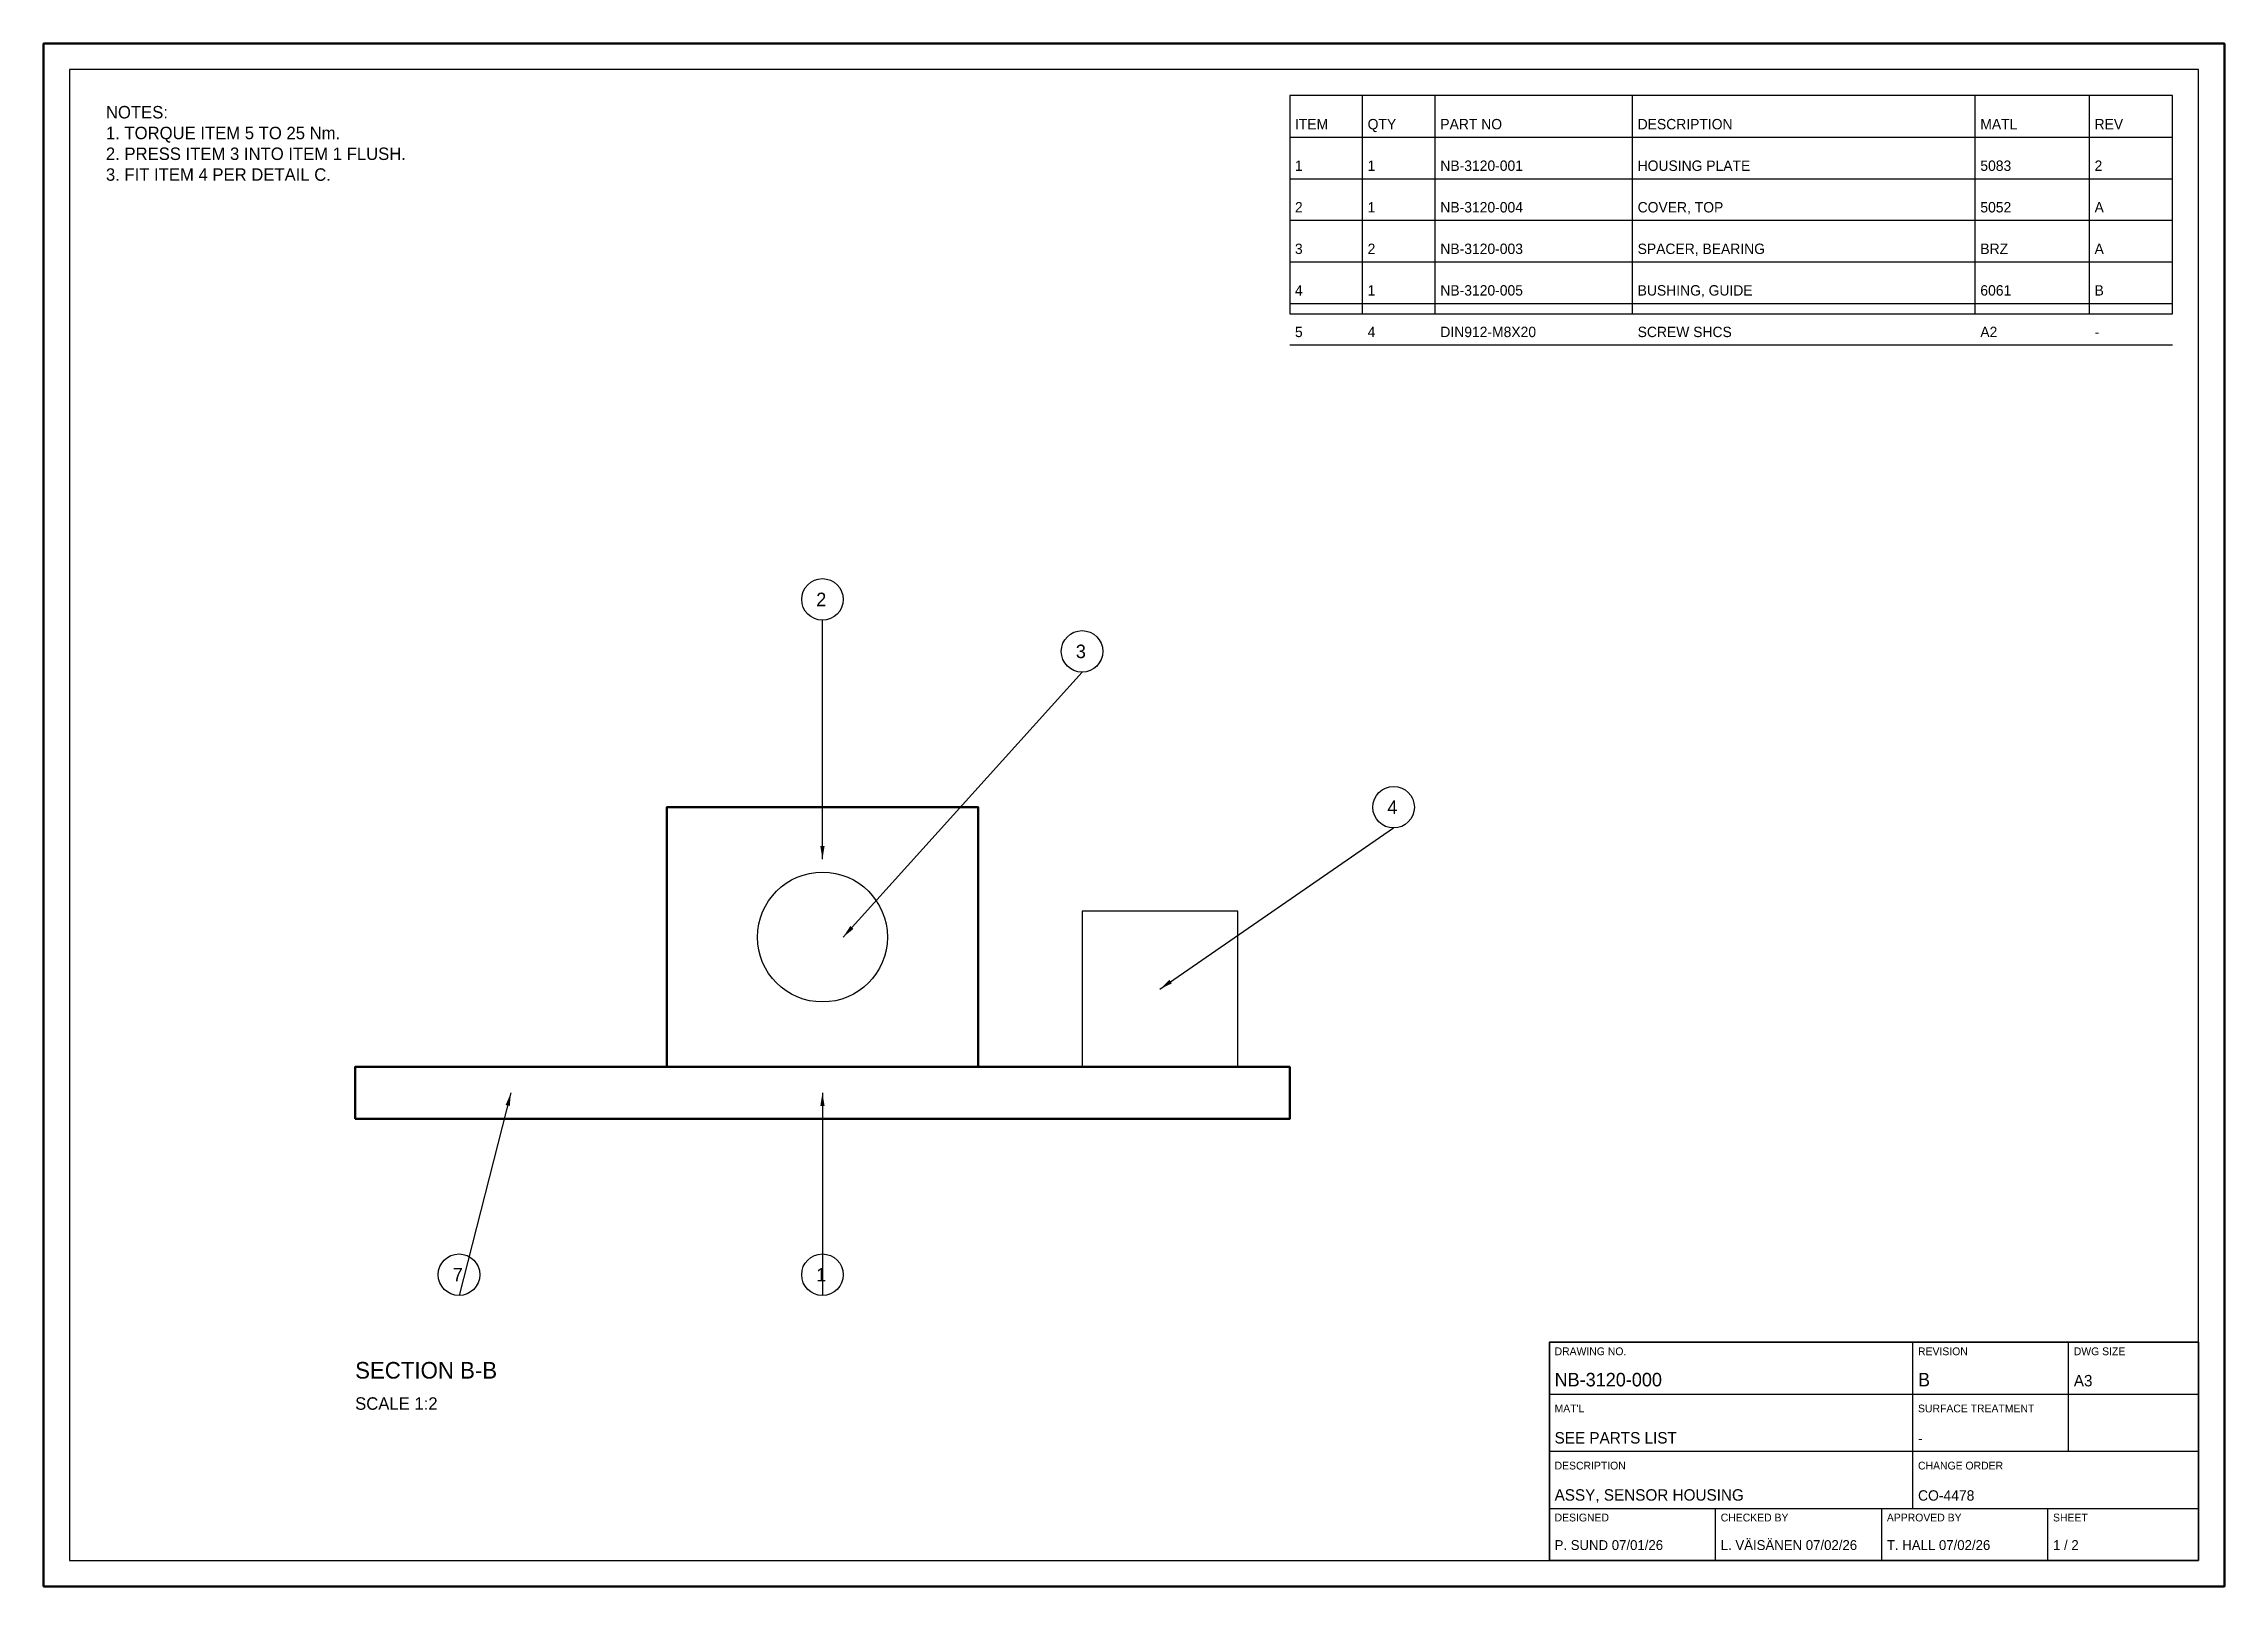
# Model space of a CAD drawing. Header units: millimetres. Extents: x 0 to 420, y 0 to 297.
import ezdxf

# ---------------------------------------------------------------- set-up
doc = ezdxf.new("R2010")
doc.units = ezdxf.units.MM
for name, color, linetype in [('DIMS', 7, 'Continuous'), ('GEOM', 7, 'Continuous'), ('NOTES', 7, 'Continuous'), ('TEXT', 7, 'Continuous'), ('TITLE', 7, 'Continuous')]:
    doc.layers.add(name, color=color, linetype=linetype)
doc.styles.add('OpenSansCondensed-Light', font='OpenSansCondensed-Light.ttf')
doc.dimstyles.new('EZDXF', dxfattribs={"dimtxt": 2.5, "dimasz": 2.5, "dimexe": 1.5, "dimexo": 1, "dimgap": 0.8, "dimtad": 1, "dimdec": 1, "dimzin": 12, "dimdsep": 46, "dimtxsty": 'OpenSansCondensed-Light', "dimblk": 'ARCHTICK', "dimcen": 2.5, "dimazin": 3, "dimtfac": 0.5, "dimtmove": 2, "dimatfit": 3})

# ---------------------------------------------------------------- blocks, each defined once
blk = doc.blocks.new('_ARCHTICK')
at = {"color": 0, "linetype": 'BYBLOCK', "const_width": 0.15}
blk.add_lwpolyline([(-0.5, -0.5), (0.5, 0.5)], dxfattribs=at)
blk = doc.blocks.new('NB_TITLE')
at = {"layer": 'TITLE'}
for p, q in [((70, 10), (70, 42)), ((100, 21), (100, 42)), ((0, 32), (125, 32)), ((0, 21), (125, 21)), ((0, 10), (125, 10)), ((32, 0), (32, 10)), ((64, 0), (64, 10)), ((96, 0), (96, 10))]:
    blk.add_line(p, q, dxfattribs=at)
at = {"layer": 'TITLE', "lineweight": 35}
blk.add_lwpolyline([(0, 0), (125, 0), (125, 42), (0, 42)], close=True, dxfattribs=at)
at = {"layer": 'TITLE', "color": 8}
for s, p in [('DRAWING NO.', (1, 39.5)), ('REVISION', (71, 39.5)), ('DWG SIZE', (101, 39.5)), ("MAT'L", (1, 28.5)), ('SURFACE TREATMENT', (71, 28.5)), ('DESCRIPTION', (1, 17.5)), ('CHANGE ORDER', (71, 17.5)), ('DESIGNED', (1, 7.5)), ('CHECKED BY', (33, 7.5)), ('APPROVED BY', (65, 7.5)), ('SHEET', (97, 7.5))]:
    blk.add_text(s, height=1.5, dxfattribs=at).set_placement(p)
at = {"layer": 'TITLE'}
for tag, p, height in [('DWG_NO', (1, 33.5), 2.6), ('REVISION', (71, 33.5), 2.6), ('SIZE', (101, 33.5), 2.2), ('MATL', (1, 22.5), 2.2), ('TREATMENT', (71, 22.5), 2), ('DESCRIPTION', (1, 11.5), 2.2), ('CHANGE_ORDER', (71, 11.5), 2), ('DESIGNED', (1, 2), 1.9), ('CHK_BY', (33, 2), 1.9), ('APP_BY', (65, 2), 1.9), ('SHEET_NO', (97, 2), 1.9)]:
    blk.add_attdef(tag, p, '', height=height, dxfattribs=at)

msp = doc.modelspace()

# ---------------------------------------------------------------- linework, layer by layer
at = {"layer": 'DIMS'}
for centre in [(150, 190), (200, 180), (260, 150), (80, 60), (150, 60)]:
    msp.add_circle(centre, 4, dxfattribs=at)
at = {"layer": 'GEOM', "lineweight": 50}
for points in [[(0, 0), (420, 0), (420, 297), (0, 297)], [(120, 100), (180, 100), (180, 150), (120, 150)], [(60, 90), (240, 90), (240, 100), (60, 100)]]:
    msp.add_lwpolyline(points, close=True, dxfattribs=at)
at = {"layer": 'GEOM'}
for points in [[(5, 5), (415, 5), (415, 292), (5, 292)], [(200, 100), (230, 100), (230, 130), (200, 130)]]:
    msp.add_lwpolyline(points, close=True, dxfattribs=at)
msp.add_circle((150, 125), 12.5, dxfattribs=at)
at = {"layer": 'TITLE'}
for p, q in [((254, 245), (254, 287)), ((268, 245), (268, 287)), ((306, 245), (306, 287)), ((372, 245), (372, 287)), ((394, 245), (394, 287)), ((240, 279), (410, 279)), ((240, 271), (410, 271)), ((240, 263), (410, 263)), ((240, 255), (410, 255)), ((240, 247), (410, 247)), ((240, 239), (410, 239))]:
    msp.add_line(p, q, dxfattribs=at)
msp.add_lwpolyline([(240, 245), (410, 245), (410, 287), (240, 287)], close=True, dxfattribs=at)

# ---------------------------------------------------------------- block references
msp.add_blockref('NB_TITLE', (290, 5), dxfattribs=at).add_auto_attribs({'DWG_NO': 'NB-3120-000', 'REVISION': 'B', 'SIZE': 'A3', 'MATL': 'SEE PARTS LIST', 'TREATMENT': '-', 'DESCRIPTION': 'ASSY, SENSOR HOUSING', 'CHANGE_ORDER': 'CO-4478', 'DESIGNED': 'P. SUND 07/01/26', 'CHK_BY': 'L. VÄISÄNEN 07/02/26', 'APP_BY': 'T. HALL 07/02/26', 'SHEET_NO': '1 / 2'})

# ---------------------------------------------------------------- texts
at = {"layer": 'DIMS'}
for s, p in [('2', (148.8, 188.7)), ('3', (198.8, 178.7)), ('4', (258.8, 148.7)), ('7', (78.8, 58.7)), ('1', (148.8, 58.7))]:
    msp.add_text(s, height=2.6, dxfattribs=at).set_placement(p)
at = {"layer": 'NOTES', "insert": (12, 285), "char_height": 2.4, "width": 160, "attachment_point": 1}
msp.add_mtext('NOTES:\\P1. TORQUE ITEM 5 TO 25 Nm.\\P2. PRESS ITEM 3 INTO ITEM 1 FLUSH.\\P3. FIT ITEM 4 PER DETAIL C.', dxfattribs=at)
at = {"layer": 'TEXT'}
for s, height, p in [('SECTION B-B', 3.2, (60, 40)), ('SCALE 1:2', 2.4, (60, 34))]:
    msp.add_text(s, height=height, dxfattribs=at).set_placement(p)
at = {"layer": 'TITLE'}
for s, p in [('ITEM', (241, 280.5)), ('QTY', (255, 280.5)), ('PART NO', (269, 280.5)), ('DESCRIPTION', (307, 280.5)), ('MATL', (373, 280.5)), ('REV', (395, 280.5)), ('1', (241, 272.5)), ('1', (255, 272.5)), ('NB-3120-001', (269, 272.5)), ('HOUSING PLATE', (307, 272.5)), ('5083', (373, 272.5)), ('2', (395, 272.5)), ('2', (241, 264.5)), ('1', (255, 264.5)), ('NB-3120-004', (269, 264.5)), ('COVER, TOP', (307, 264.5)), ('5052', (373, 264.5)), ('A', (395, 264.5)), ('3', (241, 256.5)), ('2', (255, 256.5)), ('NB-3120-003', (269, 256.5)), ('SPACER, BEARING', (307, 256.5)), ('BRZ', (373, 256.5)), ('A', (395, 256.5)), ('4', (241, 248.5)), ('1', (255, 248.5)), ('NB-3120-005', (269, 248.5)), ('BUSHING, GUIDE', (307, 248.5)), ('6061', (373, 248.5)), ('B', (395, 248.5)), ('5', (241, 240.5)), ('4', (255, 240.5)), ('DIN912-M8X20', (269, 240.5)), ('SCREW SHCS', (307, 240.5)), ('A2', (373, 240.5)), ('-', (395, 240.5))]:
    msp.add_text(s, height=2, dxfattribs=at).set_placement(p)

# ---------------------------------------------------------------- leaders
at = {"layer": 'DIMS'}
for points in [[(150, 140), (150, 186)], [(154, 125), (200, 176)], [(215, 115), (260, 146)], [(90, 95), (80, 56)], [(150, 95), (150, 56)]]:
    msp.add_leader(points, dimstyle='EZDXF', dxfattribs=at)

doc.saveas('drawing.dxf')
